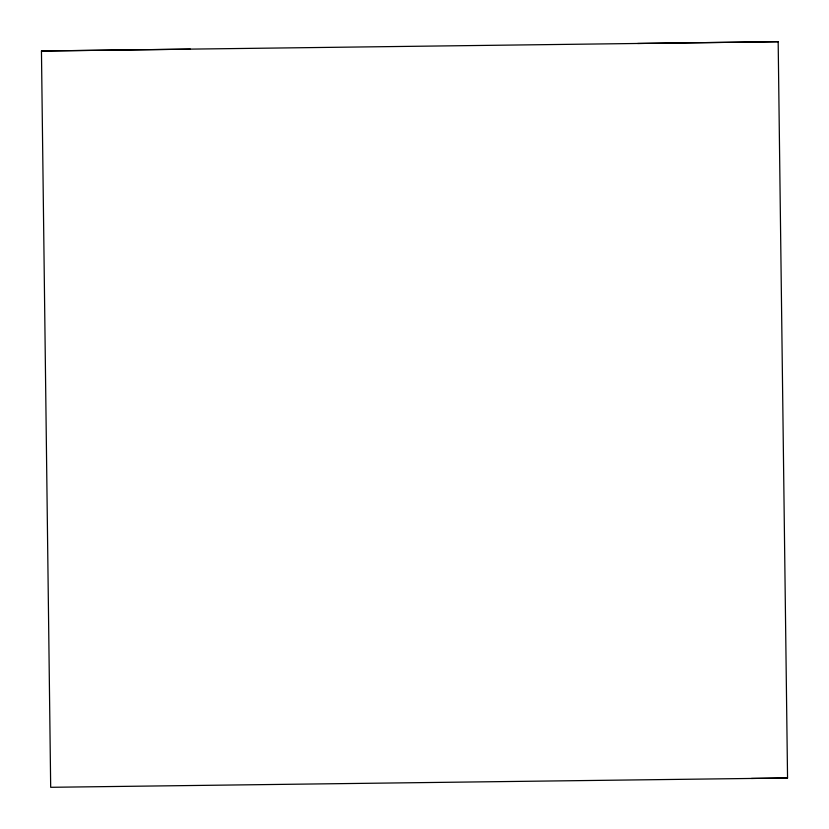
<?xml version="1.0" encoding="UTF-8"?>
<svg xmlns="http://www.w3.org/2000/svg" width="829" height="829" viewBox="0 0 829 829"><rect width="100%" height="100%" fill="white"/><g stroke="black" fill="none" stroke-linecap="round" stroke-linejoin="round"><path stroke-width="1.24" d="M751.426 778.452L787.55 777.996L778.172 41.699L637.677 43.481M787.55 777.996L50.683 787.301L41.45 51.004L778.172 41.699M41.45 51.004L190.401 49.139"/></g></svg>
